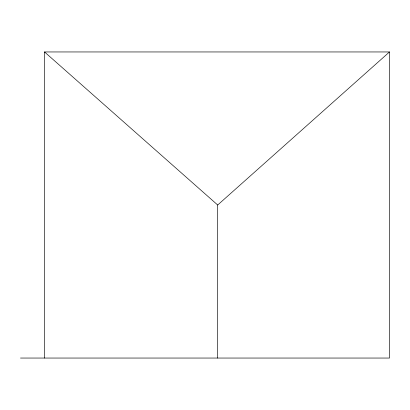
<?xml version="1.0" encoding="UTF-8"?>
<svg xmlns="http://www.w3.org/2000/svg" width="410" height="410" viewBox="0 0 410 410"><rect width="100%" height="100%" fill="white"/><g stroke="black" fill="none" stroke-linecap="round" stroke-linejoin="round"><path stroke-width="0.61" d="M217.689 358.048L217.689 205L389.5 51.952L389.5 358.048L20.5 358.048M44.521 358.048L44.521 51.952L389.5 51.952M44.521 51.952L217.689 205"/></g></svg>
